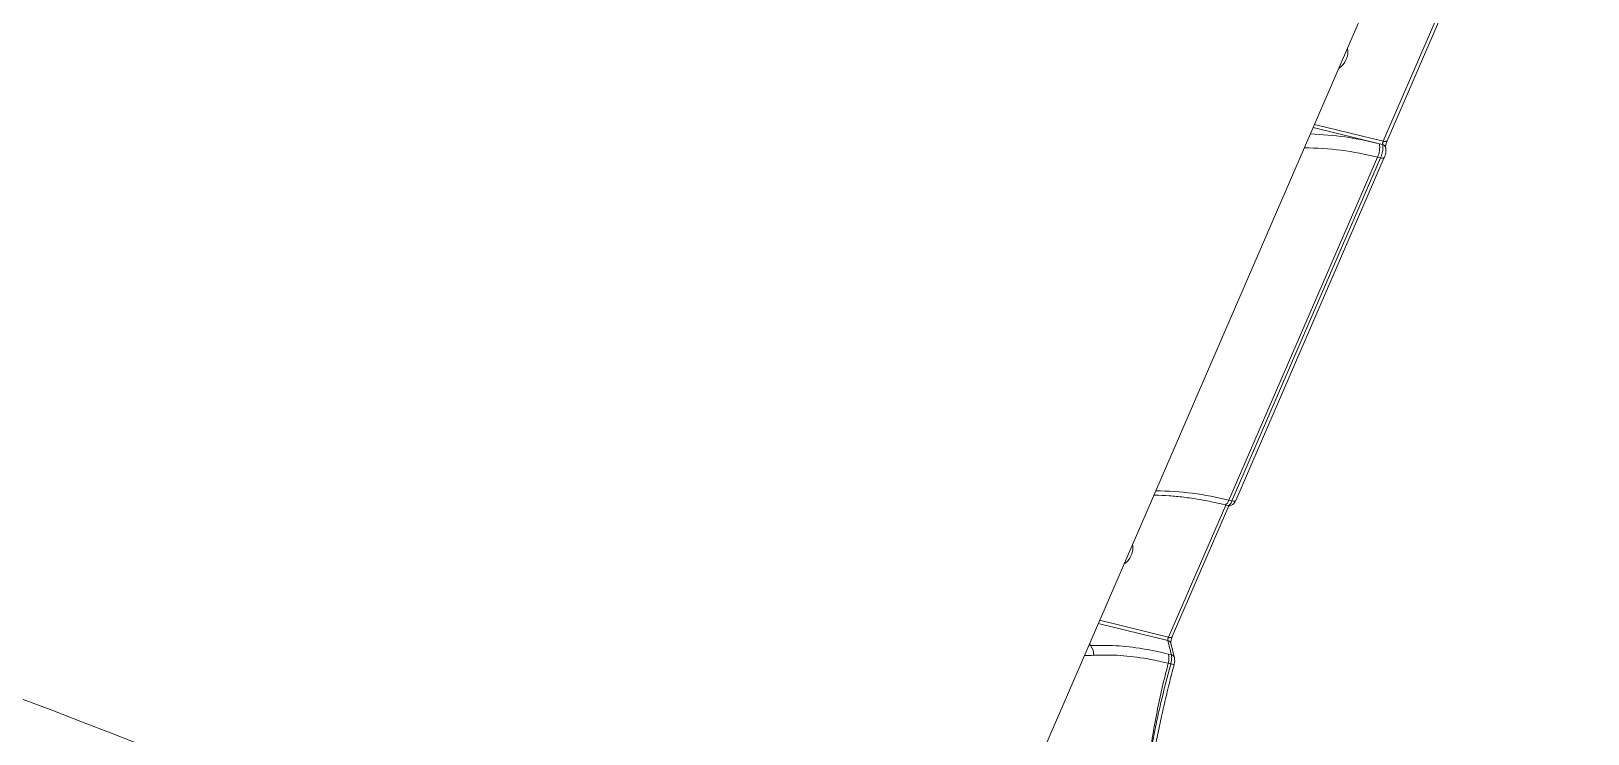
# Model space of a CAD drawing. Header units: millimetres. Extents: x -5550 to 7488, y -4093 to 4627.
# Drawn here: x -2649.5 to -2338.7, y 1105.8 to 1246.2 of the extents above; entities that cross this region are included whole.
import ezdxf

# ---------------------------------------------------------------- set-up
doc = ezdxf.new("R2010")
doc.units = ezdxf.units.MM
doc.layers.add('DIKOM_ОБЪЕКТ', color=7, linetype='Continuous')

msp = doc.modelspace()

# ---------------------------------------------------------------- linework, layer by layer
at = {"layer": 'DIKOM_ОБЪЕКТ', "color": 7, "linetype": 'Continuous', "lineweight": 15}
for p, q in [((-2455.152, 1084.701), (-2338.701, 1353.593)), ((-2368.112, 1250.578), (-2379.543, 1224.182)), ((-2378.796, 1224.302), (-2367.472, 1250.449)), ((-2393.558, 1226.924), (-2380.329, 1223.68)), ((-2379.543, 1224.182), (-2393.287, 1227.552)), ((-2380.329, 1223.68), (-2379.687, 1223.523)), ((-2410.369, 1152.493), (-2380.703, 1220.994)), ((-2380.097, 1220.845), (-2409.764, 1152.345)), ((-2409.016, 1152.465), (-2379.35, 1220.965)), ((-2380.703, 1220.994), (-2380.097, 1220.845)), ((-2411.002, 1151.541), (-2422.434, 1125.145)), ((-2421.687, 1125.266), (-2410.363, 1151.412)), ((-2411.186, 1151.586), (-2410.561, 1151.433)), ((-2409.764, 1152.345), (-2410.369, 1152.493)), ((-2422.434, 1125.145), (-2436.177, 1128.516)), ((-2436.449, 1127.888), (-2422.578, 1124.486)), ((-2438.024, 1123.465), (-2438.373, 1123.446)), ((-2438.024, 1123.465), (-2438.171, 1123.911)), ((-2421.239, 1121.047), (-2421.969, 1123.917)), ((-2422.491, 1119.942), (-2421.985, 1119.818)), ((-2421.853, 1121.636), (-2422.403, 1121.771)), ((-2421.338, 1119.644), (-2421.334, 1119.643))]:
    msp.add_line(p, q, dxfattribs=at)
at = {"layer": 'DIKOM_ОБЪЕКТ', "color": 7, "linetype": 'Continuous', "lineweight": 15, "flags": 128}
for points in [[(-2379.543, 1224.182), (-2379.371, 1224.148), (-2379.212, 1224.135), (-2379.07, 1224.143), (-2378.953, 1224.171), (-2378.864, 1224.218), (-2378.805, 1224.283), (-2378.796, 1224.302)], [(-2380.097, 1220.845), (-2379.926, 1220.812), (-2379.767, 1220.798), (-2379.626, 1220.806), (-2379.509, 1220.833), (-2379.419, 1220.88), (-2379.36, 1220.945), (-2379.349, 1220.969)], [(-2411.186, 1151.586), (-2411.115, 1151.581), (-2410.975, 1151.63), (-2410.824, 1151.751), (-2410.669, 1151.94), (-2410.515, 1152.191), (-2410.369, 1152.493)], [(-2409.764, 1152.345), (-2409.592, 1152.311), (-2409.433, 1152.298), (-2409.292, 1152.305), (-2409.175, 1152.333), (-2409.085, 1152.38), (-2409.027, 1152.445), (-2409.016, 1152.465)], [(-2422.434, 1125.145), (-2422.262, 1125.112), (-2422.102, 1125.098), (-2421.961, 1125.106), (-2421.844, 1125.134), (-2421.754, 1125.182), (-2421.696, 1125.247), (-2421.687, 1125.266)]]:
    msp.add_lwpolyline(points, dxfattribs=at)
at = {"layer": 'DIKOM_ОБЪЕКТ', "color": 7, "linetype": 'Continuous', "lineweight": 15}
for centre, radius, start, end in [((-3408.412, -890.39), 2141.49, 63.161502, 84.933205), ((-2390.489, 1242.022), 3.865, 302.03751, 11.12874), ((-2396.1, 1162.105), 63.563, 75.63365, 88.21116), ((-2395.443, 1163.863), 59.002, 75.53282, 89.87695), ((-2384.829, 1222.938), 4.561, 334.76987, 9.36522), ((-2379.867, 1222.719), 0.824, 16.78182, 77.36916), ((-2425.11, 1095.354), 59.01, 75.53434, 89.87636), ((-2433.524, 1143.048), 3.996, 303.31166, 9.85583), ((-2439.882, 1121.768), 2.516, 354.42885, 42.40514), ((-2554.718, 1089.389), 136.721, 13.64209, 14.87434), ((-2422.758, 1123.682), 0.823, 16.57604, 77.36664), ((-2426.08, 1121.031), 3.751, 343.1225, 11.36845), ((-2409.881, 1163.428), 45.259, 254.48883, 255.33709), ((-2422.036, 1120.831), 0.826, 15.09145, 77.22093)]:
    msp.add_arc(centre, radius, start, end, dxfattribs=at)
for points, knots in [([(-2379.687, 1223.523), (-2379.668, 1223.438), (-2379.62, 1223.227), (-2379.62, 1222.74), (-2379.705, 1222.107), (-2379.866, 1221.435), (-2380.02, 1221.042), (-2380.097, 1220.845)], [0, 0, 0, 0, 0.1417244, 0.3563954, 0.5709522, 0.7854692, 1, 1, 1, 1]), ([(-2379.543, 1224.182), (-2379.563, 1224.133), (-2379.602, 1224.034), (-2379.649, 1223.868), (-2379.681, 1223.712), (-2379.692, 1223.593), (-2379.689, 1223.543), (-2379.687, 1223.523)], [0, 0, 0, 0, 0.2139525, 0.4281656, 0.6427229, 0.8579523, 1, 1, 1, 1]), ([(-2379.353, 1220.97), (-2379.336, 1221.005), (-2379.242, 1221.207), (-2379.109, 1221.655), (-2379.014, 1222.297), (-2378.988, 1222.72), (-2379.079, 1222.943), (-2379.084, 1222.956)], [0, 0, 0, 0, 0.0568077, 0.3337409, 0.6278804, 0.9787477, 1, 1, 1, 1]), ([(-2379.076, 1222.945), (-2379.077, 1222.95), (-2379.079, 1222.96), (-2379.084, 1223.051), (-2379.077, 1223.217), (-2379.044, 1223.472), (-2378.973, 1223.795), (-2378.883, 1224.094), (-2378.819, 1224.242), (-2378.795, 1224.296)], [0, 0, 0, 0, 0.0870006, 0.1928709, 0.3201517, 0.4883664, 0.6760282, 0.8805392, 1, 1, 1, 1]), ([(-2425.36, 1153.493), (-2425.271, 1153.494), (-2424.297, 1153.503), (-2422.321, 1153.407), (-2419.383, 1153.134), (-2416.306, 1152.679), (-2413.558, 1152.149), (-2411.832, 1151.74), (-2411.186, 1151.586)], [0, 0, 0, 0, 0.0214294, 0.2333827, 0.4458922, 0.6589795, 0.8725515, 1, 1, 1, 1]), ([(-2410.557, 1151.45), (-2410.512, 1151.434), (-2410.343, 1151.374), (-2410.039, 1151.417), (-2409.715, 1151.55), (-2409.446, 1151.767), (-2409.211, 1152.055), (-2409.09, 1152.328), (-2409.023, 1152.477)], [0, 0, 0, 0, 0.0669856, 0.250742, 0.4117682, 0.5684527, 0.7642385, 1, 1, 1, 1]), ([(-2409.764, 1152.345), (-2409.818, 1152.228), (-2409.954, 1151.934), (-2410.189, 1151.6), (-2410.412, 1151.411), (-2410.516, 1151.447), (-2410.554, 1151.46)], [0, 0, 0, 0, 0.2026882, 0.5120378, 0.8215618, 1, 1, 1, 1]), ([(-2421.966, 1123.908), (-2421.967, 1123.913), (-2421.969, 1123.923), (-2421.974, 1124.015), (-2421.967, 1124.18), (-2421.935, 1124.435), (-2421.864, 1124.758), (-2421.773, 1125.057), (-2421.71, 1125.205), (-2421.686, 1125.26)], [0, 0, 0, 0, 0.0870084, 0.1928489, 0.3201305, 0.4883357, 0.6760095, 0.8805066, 1, 1, 1, 1]), ([(-2422.403, 1121.771), (-2424.132, 1122.153), (-2427.786, 1122.962), (-2433.115, 1123.574), (-2436.372, 1123.501), (-2438.024, 1123.465)], [0, 0, 0, 0, 0.3069742, 0.6484674, 1, 1, 1, 1]), ([(-2422.434, 1125.145), (-2422.454, 1125.096), (-2422.493, 1124.998), (-2422.54, 1124.831), (-2422.571, 1124.676), (-2422.583, 1124.557), (-2422.579, 1124.506), (-2422.578, 1124.486)], [0, 0, 0, 0, 0.2139948, 0.4281925, 0.6427673, 0.8578707, 1, 1, 1, 1]), ([(-2439.203, 1121.528), (-2439.134, 1121.518), (-2438.582, 1121.438), (-2437.94, 1121.484), (-2437.378, 1121.524)], [0, 0, 0, 0, 0.1253454, 1, 1, 1, 1]), ([(-2437.378, 1121.524), (-2435.851, 1121.567), (-2432.751, 1121.656), (-2428.08, 1121.106), (-2424.593, 1120.443), (-2422.934, 1120.048), (-2422.491, 1119.942)], [0, 0, 0, 0, 0.3414963, 0.692998, 0.9180115, 1, 1, 1, 1]), ([(-2426.401, 1099.912), (-2426.173, 1101.594), (-2425.713, 1104.979), (-2424.781, 1110.076), (-2423.719, 1115.088), (-2422.901, 1118.319), (-2422.491, 1119.942)], [0, 0, 0, 0, 0.2598526, 0.5228427, 0.7602293, 1, 1, 1, 1]), ([(-2421.985, 1119.818), (-2422.685, 1117.144), (-2423.746, 1113.092), (-2424.919, 1107.724), (-2425.724, 1103.736), (-2426.178, 1101.175), (-2426.401, 1099.912)], [0, 0, 0, 0, 0.3951688, 0.5986702, 0.8021683, 1, 1, 1, 1]), ([(-2425.761, 1099.468), (-2425.733, 1099.636), (-2425.507, 1100.999), (-2425.003, 1103.672), (-2424.241, 1107.468), (-2423.387, 1111.349), (-2422.446, 1115.263), (-2421.745, 1118.035), (-2421.339, 1119.484), (-2421.297, 1119.632)], [0, 0, 0, 0, 0.0264549, 0.2151953, 0.4052331, 0.5961261, 0.7873597, 0.9782543, 1, 1, 1, 1]), ([(-2421.853, 1121.636), (-2421.845, 1121.604), (-2421.806, 1121.452), (-2421.783, 1121.083), (-2421.833, 1120.477), (-2421.934, 1120.038), (-2421.985, 1119.818)], [0, 0, 0, 0, 0.0818901, 0.3880522, 0.6939622, 1, 1, 1, 1]), ([(-2421.386, 1119.466), (-2421.352, 1119.583), (-2421.262, 1119.894), (-2421.165, 1120.448), (-2421.216, 1120.832), (-2421.243, 1121.043)], [0, 0, 0, 0, 0.2123656, 0.5667564, 1, 1, 1, 1])]:
    msp.add_open_spline(points, degree=3, knots=knots, dxfattribs=at)

doc.saveas('drawing.dxf')
